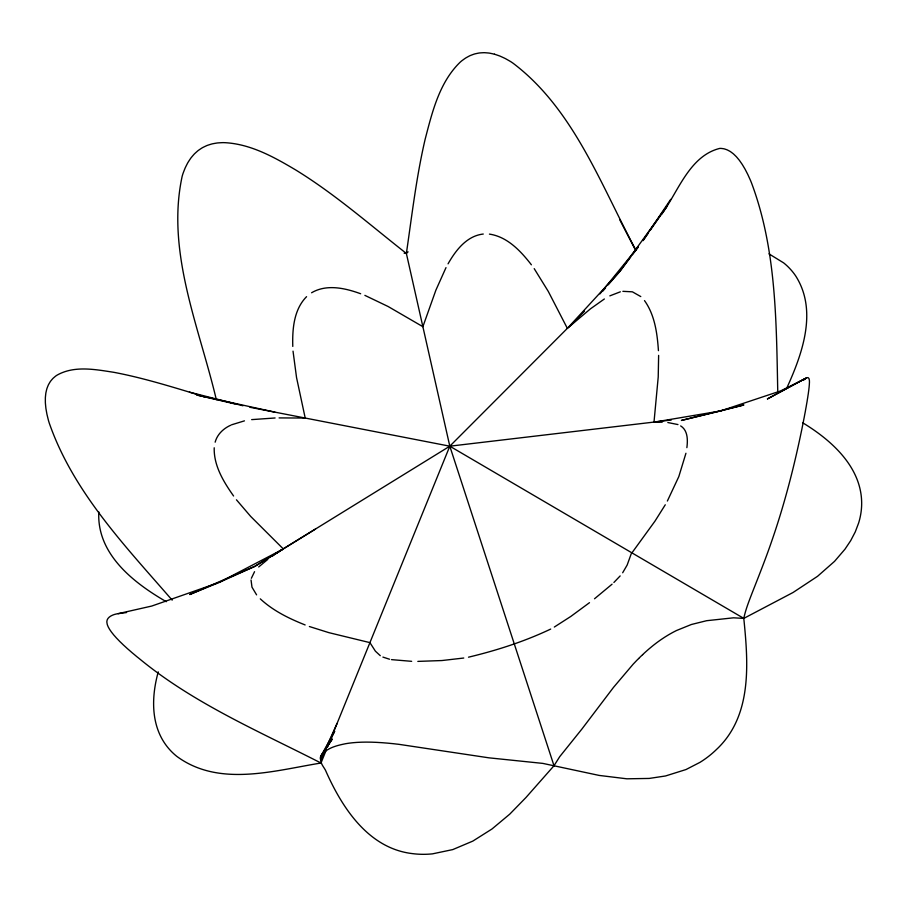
<?xml version="1.0" encoding="UTF-8"?>
<svg xmlns="http://www.w3.org/2000/svg" width="907" height="907" viewBox="0 0 907 907"><rect width="100%" height="100%" fill="white"/><g stroke="black" fill="none" stroke-linecap="round" stroke-linejoin="round"><path stroke-width="1.36" d="M214.211 447.786C213.689 465.699 223.61 481.866 233.587 496.004M806.402 377.902L767.447 398.91L806.402 377.902C809.781 376.008 809.566 381.643 809.361 383.729A121.889 12.823 73.7 0 0 809.339 384.591A99.634 13.605 76.6 0 0 809.112 387.176A78.694 13.242 79.6 0 0 808.772 390.191A63.853 12.766 82.6 0 0 808.307 393.638A54.443 12.596 85.8 0 0 807.718 397.515A49.885 13.072 89 0 0 807.026 401.824A49.885 14.557 -87.7 0 0 806.21 406.54A54.443 17.448 -84.3 0 0 805.291 411.665A63.853 22.187 -81 0 0 804.248 417.186A78.694 29.341 -77.6 0 0 803.103 423.07A99.634 39.477 -74.1 0 0 801.845 429.306A121.889 50.917 -70.8 0 0 801.312 431.777C793.625 468.794 784.09 505.471 771.698 541.196C765.644 558.893 758.683 576.274 751.858 593.677C748.763 601.772 745.554 609.878 743.797 618.393C748.275 663.13 752.527 716.031 716.179 749.772A82.106 68.785 -25.6 0 1 699.966 762.356L685.998 769.544L665.511 775.973L649.208 778.433L626.862 778.807L599.142 775.417L542.828 763.399L488.93 757.833L398.751 744.307A121.889 65.315 -12.4 0 0 396.427 744.057A99.634 52.674 -8.5 0 0 390.464 743.423A78.694 40.883 -4.5 0 0 384.681 742.912A63.853 32.448 -0.4 0 0 379.115 742.527A54.443 26.927 3.6 0 0 373.775 742.266A49.885 23.899 7.6 0 0 368.673 742.141A49.885 23.026 11.5 0 0 363.82 742.153A54.443 24.07 15.3 0 0 359.217 742.3A63.853 26.904 19 0 0 354.886 742.572A78.694 31.405 22.5 0 0 350.839 742.969A99.634 37.436 25.9 0 0 347.052 743.479A121.889 42.878 29.2 0 0 345.703 743.695C336.882 745.475 326.758 747.89 321.146 755.576C320.171 757.062 320.035 758.592 320.795 760.179C320.897 764.034 323.482 766.653 325.398 770.054C341.837 807.445 368.231 848.487 412.56 853.634A82.106 68.785 -25.6 0 0 432.458 853.861L452.774 849.587L472.83 841.095L491.991 828.987L509.779 814.123L525.924 797.559L554.007 765.735L559.721 756.665L581.92 729.024L613.517 687.359L633.233 664.094A121.889 66.324 -19.8 0 1 634.73 662.541A99.634 54.386 -23.8 0 1 638.653 658.516M251.046 579.992L251.976 587.158L256.59 594.856M686.871 447.661C687.857 440.167 687.937 430.406 680.669 425.916M554.007 765.735L449.804 446.187L406.37 253.45C411.971 215.242 416.37 176.774 425.179 139.122C432.22 112.117 439.271 82.684 459.86 62.481A121.889 65.315 -12.4 0 1 461.402 61.109A99.634 52.674 -8.5 0 1 465.608 58.059A78.694 40.883 -4.5 0 1 469.996 55.667A63.853 32.448 -0.4 0 1 474.565 53.978A54.443 26.927 3.6 0 1 479.304 52.98A49.885 23.899 7.6 0 1 484.213 52.685A49.885 23.026 11.5 0 1 489.27 53.094A54.443 24.07 15.3 0 1 494.462 54.205M685.941 453.251L678.81 476.617L667.371 501.027M158.249 671.883C151.752 695.261 150.573 722.471 164.768 743.377A82.106 68.785 -25.6 0 0 176.706 756.291C218.95 787.514 273.959 770.644 320.976 763.025L326.293 749.942M251.364 578.281L254.55 571.682M215.152 442.185C217.204 434.351 223.564 428.365 230.82 425.19M327.359 747.323L328.958 743.389M330.023 740.77L449.804 446.187L584.516 311.158M786.607 388.468C802.242 354.183 818.023 310.716 795.598 275.796A82.106 68.785 -25.6 0 0 783.671 262.894L768.955 253.858M337.075 723.423L320.659 759.817L327.971 744.862M329.196 742.38L334.694 731.212L320.625 756.597L332.313 738.99L321.452 755.089M445.995 267.622L435.893 290.149L422.877 326.69L388.094 306.498L364.875 295.365M448.058 263.835C455.677 250.4 466.742 235.854 483.261 234.04M665.273 504.78L655.013 521.083L631.181 553.905L627.156 565.05L622.667 572.759M662.189 213.848L662.609 213.122M663.028 212.385C678.776 189.733 690.272 155.8 719.648 148.431A121.889 37.119 35 0 1 720.884 148.397A99.634 27.629 38.1 0 1 724.069 148.827A78.694 19.546 41.2 0 1 727.21 149.882A63.853 13.911 44.4 0 1 730.328 151.548A54.443 10.136 47.5 0 1 733.389 153.85A49.885 7.653 50.6 0 1 736.405 156.775A49.885 5.986 53.7 0 1 739.364 160.312A54.443 4.682 56.8 0 1 742.255 164.462A63.853 3.333 59.8 0 1 745.089 169.212A78.694 1.463 62.8 0 1 747.833 174.541A99.634 1.44 65.7 0 0 750.497 180.425A121.889 5.68 68.5 0 0 751.472 182.84C776.471 249.402 776.29 321.724 777.764 391.847M643.04 240.536L670.681 199.37M643.074 240.57L647.904 233.632M650.319 230.163L667.223 205.866L619.957 271.238L608.234 284.832M630.716 257.055L619.957 271.238L568.304 327.416M632.36 254.878L638.154 247.248M599.946 293.891L637.927 247.226M602.826 291.102L605.536 287.973M620.161 575.922L613.892 582.475M306.566 296.668C293.766 309.593 292.281 329.196 292.78 346.429M803.217 380.441L803.987 379.727M258.676 566.966L267.814 559.37M404.137 253.2L406.37 253.45L408.071 251.851M612.078 584.176L594.527 598.767M804.146 379.591L805.427 378.559L780.678 390.906L720.362 410.996L681.395 420.44L743.91 404.953L720.362 410.996L655.659 421.891M589.493 602.679L570.809 616.443L554.324 627.043M271.896 556.456L273.959 555.027M276.011 553.644L283.279 548.905L250.661 516.4L236.444 499.802M642.621 654.673A63.853 34.715 -32.1 0 1 646.623 651.011A54.443 29.353 -36.4 0 1 650.659 647.553A49.885 26.575 -40.6 0 1 654.707 644.287A49.885 26.144 -44.9 0 1 658.765 641.249A54.443 27.947 -49 0 1 662.836 638.437A63.853 31.972 -53.1 0 1 666.894 635.841A78.694 38.275 -57 0 1 670.931 633.471A99.634 46.869 -60.7 0 1 674.944 631.317A121.889 55.248 -64.3 0 1 676.441 630.546L691.395 624.492L706.621 620.705L733.536 617.814L743.797 618.393L793.024 592.509L817.558 576.296L834.519 561.376L844.984 549.177L850.687 540.663L855.256 531.921L858.634 523.01A82.106 68.785 -25.6 0 0 861.65 504.984C862.534 467.865 831.844 440.405 802.593 422.719M604.357 298.981L590.446 308.845L567.351 328.357L548.304 291.453L534.2 268.642M273.948 554.653L449.804 446.187L671.248 420.043M315.511 529.03L254.822 566.365L219.052 582.487L151.764 606.046L118.137 613.665C113.001 614.311 105.11 617.372 107.151 623.948A121.889 5.68 68.5 0 0 107.332 624.73A99.634 1.44 65.7 0 0 108.228 626.941A78.694 1.463 62.8 0 1 109.6 629.379A63.853 3.333 59.8 0 1 111.425 632.043A54.443 4.682 56.8 0 1 113.715 634.934A49.885 5.986 53.7 0 1 116.481 638.052A49.885 7.653 50.6 0 1 119.69 641.396A54.443 10.136 47.5 0 1 123.363 644.945A63.853 13.911 44.4 0 1 127.468 648.698A78.694 19.546 41.2 0 1 132.003 652.643A99.634 27.629 38.1 0 1 136.946 656.77A121.889 37.119 35 0 1 138.964 658.357C193.395 703.344 258.744 731.189 320.976 763.025M311.589 292.768C326.633 283.834 345.227 288.131 360.646 293.743M550.685 629.073C524.427 641.521 496.775 650.421 468.511 657.178M219.052 582.487L281.93 549.733L254.822 566.365L189.733 594.527L217.771 583.008M609.821 295.875L620.343 291.816M231.739 424.748L244.459 420.859M118.137 613.665L126.549 612.542M463.749 658.029L441.902 660.545L417.832 661.396M251.658 419.624L275.093 417.98M622.871 291.328L632.383 291.827L640.784 296.578M279.084 417.912L305.205 418.036L296.544 377.573L293.029 351.145M662.167 422.231L654.004 422.084L658.221 376.983L658.629 355.385M411.653 661.328L391.495 659.627M667.824 422.537L677.96 424.567M489.429 234.108C507.444 236.772 520.777 251.103 531.389 264.799M249.901 407.277L449.804 446.187L743.797 618.393M274.889 412.141L196.751 395.01L234.845 403.921M389.534 659.23L382.901 657.087M172.171 600.151C125.2 546.025 73.286 492.059 49.25 423.059A121.889 12.823 73.7 0 1 48.49 420.576A99.634 13.605 76.6 0 1 46.949 414.306A78.694 13.242 79.6 0 1 45.906 408.388A63.853 12.766 82.6 0 1 45.373 402.855A54.443 12.596 85.8 0 1 45.361 397.72A49.885 13.072 89 0 1 45.86 393.003A49.885 14.557 -87.7 0 1 46.869 388.706A54.443 17.448 -84.3 0 1 48.4 384.84A63.853 22.187 -81 0 1 50.429 381.405A78.694 29.341 -77.6 0 1 52.969 378.412A99.634 39.477 -74.1 0 1 55.985 375.849A121.889 50.917 -70.8 0 1 57.3 375.01C74.487 365.408 95.303 369.466 113.76 372.301C139.417 377.142 164.484 384.613 189.461 392.141L242.985 405.769M189.461 392.141L205.322 397.085M309.378 626.522L328.89 632.655L369.931 642.632L375.396 651.181L380.271 655.682M305.137 624.946C289.05 618.563 273.064 610.762 260.298 598.858M166.276 601.692C134.134 583.11 97.967 555.175 98.727 514.201A82.106 68.785 -25.6 0 1 98.818 511.945M406.37 253.45C370.022 224.902 335.125 194.155 295.614 169.904C274.061 157.104 250.944 144.202 225.378 142.705A121.889 66.324 -19.8 0 0 223.099 142.626A99.634 54.386 -23.8 0 0 217.408 142.955A78.694 42.946 -27.9 0 0 212.057 143.907A63.853 34.715 -32.1 0 0 207.057 145.483A54.443 29.353 -36.4 0 0 202.431 147.694A49.885 26.575 -40.6 0 0 198.18 150.528A49.885 26.144 -44.9 0 0 194.313 153.997A54.443 27.947 -49 0 0 190.855 158.067A63.853 31.972 -53.1 0 0 187.794 162.75A78.694 38.275 -57 0 0 185.141 168.022A99.634 46.869 -60.7 0 0 182.885 173.849A121.889 55.248 -64.3 0 0 182.171 176.241C165.811 251.863 199.302 327.348 216.331 399.692M644.492 300.591C654.843 315.024 657.235 333.391 658.437 350.658M635.977 250.23C601.035 185.527 573.802 109.067 512.909 63.105A121.889 42.878 29.2 0 0 510.777 61.676A99.634 37.436 25.9 0 0 505.233 58.513A78.694 31.405 22.5 0 0 499.791 56.019A63.853 26.904 19 0 0 494.462 54.205M619.628 219.483L634.979 249.13M638.653 658.516A78.694 42.946 -27.9 0 1 642.621 654.673"/></g></svg>
